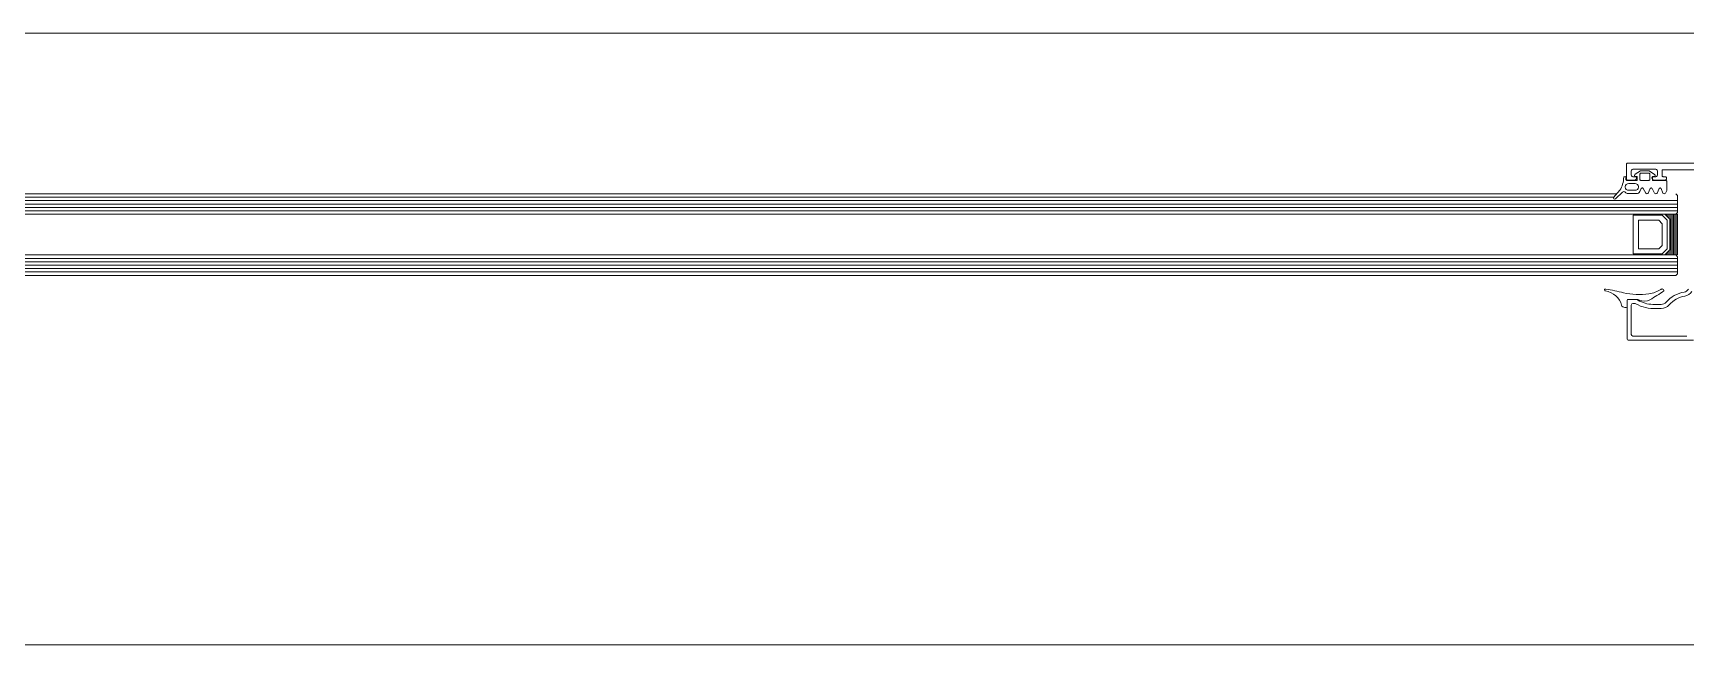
# Model space of a CAD drawing. Header units: centimetres. Extents: x 118932 to 154602, y -32682 to -23521.
# Drawn here: x 128126.75 to 128175.36, y -26921.59 to -26903.59 of the extents above; entities that cross this region are included whole.
import ezdxf

# ---------------------------------------------------------------- set-up
doc = ezdxf.new("R2010")
doc.units = ezdxf.units.CM
doc.header["$LTSCALE"] = 50
doc.header["$MEASUREMENT"] = 0
for name, color, linetype, lineweight, true_color in [('GEN_02_TF_Pencere', 7, 'Continuous', 9, 0x6093ac), ('GEN_05_ML_Alçıpan_giydirme', 7, 'Continuous', 18, 0x7ebab5), ('GEN_05_ML_Mermer', 7, 'Continuous', 9, 0x9d8692)]:
    doc.layers.add(name, color=color, linetype=linetype, lineweight=lineweight, true_color=true_color)

# ---------------------------------------------------------------- blocks, each defined once
blk = doc.blocks.new('P7_')
at = {"layer": 'GEN_02_TF_Pencere', "extrusion": (0, 0, -1)}
for p, q in [((163469.897, -16165.98, 0), (163470.061, -16165.876, 0)), ((163469.961, -16166.044, 0), (163469.921, -16166.044, 0)), ((163469.96, -16166.158, 0), (163469.961, -16166.044, 0)), ((163470.041, -16165.973, 0), (163470.04, -16166.132, 0)), ((163470.061, -16165.876, 0), (163470.311, -16165.877, 0)), ((163470.301, -16165.947, 0), (163470.071, -16165.947, 0)), ((163470.311, -16165.877, 0), (163470.474, -16165.981, 0)), ((163470.33, -16166.132, 0), (163470.331, -16165.974, 0)), ((163470.411, -16166.044, 0), (163470.41, -16166.159, 0)), ((163470.451, -16166.044, 0), (163470.411, -16166.044, 0)), ((163469.268, -16166.661, 0), (163469.446, -16166.445, 0)), ((163469.532, -16166.501, 0), (163469.32, -16166.7, 0)), ((163469.61, -16166.342, 0), (163469.61, -16166.361, 0)), ((163469.63, -16166.071, 0), (163469.63, -16166.132, 0)), ((163469.66, -16166.158, 0), (163469.96, -16166.158, 0)), ((163469.896, -16166.254, 0), (163469.71, -16166.254, 0)), ((163469.71, -16166.449, 0), (163469.896, -16166.449, 0)), ((163469.996, -16166.361, 0), (163469.996, -16166.342, 0)), ((163469.996, -16166.361, 0), (163469.996, -16166.361, 0)), ((163470.077, -16166.396, 0), (163470.038, -16166.489, 0)), ((163470.038, -16166.489, 0), (163470.038, -16166.489, 0)), ((163470.049, -16166.151, 0), (163470.049, -16166.151, 0)), ((163470.07, -16166.159, 0), (163470.3, -16166.159, 0)), ((163470.21, -16166.533, 0), (163470.132, -16166.393, 0)), ((163470.341, -16166.396, 0), (163470.286, -16166.53, 0)), ((163470.474, -16166.533, 0), (163470.396, -16166.393, 0)), ((163470.41, -16166.159, 0), (163470.805, -16166.159, 0)), ((163470.605, -16166.397, 0), (163470.55, -16166.53, 0)), ((163470.717, -16166.53, 0), (163470.662, -16166.397, 0)), ((163470.824, -16166.476, 0), (163470.792, -16166.533, 0)), ((163470.835, -16166.186, 0), (163470.835, -16166.437, 0)), ((163469.944, -16166.547, 0), (163469.69, -16166.547, 0)), ((163470.693, -16169.353, 0), (163470.681, -16169.355, 0)), ((163469.597, -16169.894, 0), (163469.635, -16169.894, 0)), ((163469.635, -16169.894, 0), (163469.635, -16169.894, 0)), ((163469.665, -16169.869, 0), (163469.665, -16169.684, 0)), ((163469.695, -16169.659, 0), (163469.956, -16169.659, 0)), ((163470.006, -16169.67, 0), (163470.025, -16169.679, 0))]:
    blk.add_line(p, q, dxfattribs=at)
at = {"layer": 'GEN_02_TF_Pencere'}
for p, q in [((163389.715, -16166.653, 0), (163469.274, -16166.653, 0)), ((163389.715, -16166.753, 0), (163471.145, -16166.753, 0)), ((163389.715, -16166.853, 0), (163471.145, -16166.853, 0)), ((163389.715, -16166.953, 0), (163471.145, -16166.953, 0)), ((163389.765, -16166.553, 0), (163469.357, -16166.553, 0)), ((163471.145, -16166.603, 0), (163471.095, -16166.553, 0)), ((163471.145, -16167.103, 0), (163471.145, -16166.603, 0)), ((163389.715, -16167.053, 0), (163471.145, -16167.053, 0)), ((163389.715, -16167.153, 0), (163470.77, -16167.153, 0)), ((163470.695, -16167.183, 0), (163469.845, -16167.183, 0)), ((163469.845, -16167.183, 0), (163469.845, -16168.323, 0)), ((163470.595, -16167.333, 0), (163469.995, -16167.333, 0)), ((163469.995, -16167.333, 0), (163469.995, -16168.173, 0)), ((163470.695, -16167.433, 0), (163470.595, -16167.333, 0)), ((163470.845, -16167.333, 0), (163470.695, -16167.183, 0)), ((163470.695, -16168.073, 0), (163470.695, -16167.433, 0)), ((163470.92, -16167.303, 0), (163470.77, -16167.153, 0)), ((163470.77, -16167.153, 0), (163471.145, -16167.153, 0)), ((163470.785, -16167.168, 0), (163470.785, -16167.153, 0)), ((163470.825, -16167.208, 0), (163470.825, -16167.153, 0)), ((163470.845, -16168.173, 0), (163470.845, -16167.333, 0)), ((163470.865, -16167.248, 0), (163470.865, -16167.153, 0)), ((163470.905, -16167.288, 0), (163470.905, -16167.153, 0)), ((163470.92, -16168.203, 0), (163470.92, -16167.303, 0)), ((163470.945, -16168.353, 0), (163470.945, -16167.153, 0)), ((163470.985, -16168.353, 0), (163470.985, -16167.153, 0)), ((163471.025, -16168.353, 0), (163471.025, -16167.153, 0)), ((163471.065, -16168.353, 0), (163471.065, -16167.153, 0)), ((163471.095, -16167.153, 0), (163471.145, -16167.103, 0)), ((163471.105, -16168.353, 0), (163471.105, -16167.153, 0)), ((163471.145, -16167.153, 0), (163471.145, -16168.353, 0)), ((163471.145, -16168.353, 0), (163471.145, -16167.153, 0)), ((163389.715, -16168.353, 0), (163470.77, -16168.353, 0)), ((163389.715, -16168.453, 0), (163471.145, -16168.453, 0)), ((163469.845, -16168.323, 0), (163470.695, -16168.323, 0)), ((163469.995, -16168.173, 0), (163470.595, -16168.173, 0)), ((163470.595, -16168.173, 0), (163470.695, -16168.073, 0)), ((163470.695, -16168.323, 0), (163470.845, -16168.173, 0)), ((163470.77, -16168.353, 0), (163470.92, -16168.203, 0)), ((163471.145, -16168.353, 0), (163470.77, -16168.353, 0)), ((163470.785, -16168.353, 0), (163470.785, -16168.338, 0)), ((163470.825, -16168.353, 0), (163470.825, -16168.298, 0)), ((163470.865, -16168.353, 0), (163470.865, -16168.258, 0)), ((163470.905, -16168.353, 0), (163470.905, -16168.218, 0)), ((163471.145, -16168.403, 0), (163471.095, -16168.353, 0)), ((163471.145, -16168.353, 0), (163471.145, -16168.353, 0)), ((163471.145, -16168.903, 0), (163471.145, -16168.403, 0)), ((163389.715, -16168.553, 0), (163471.145, -16168.553, 0)), ((163389.715, -16168.653, 0), (163471.145, -16168.653, 0)), ((163389.715, -16168.753, 0), (163471.145, -16168.753, 0)), ((163389.715, -16168.853, 0), (163471.145, -16168.853, 0)), ((163389.765, -16168.953, 0), (163471.095, -16168.953, 0)), ((163471.095, -16168.953, 0), (163471.145, -16168.903, 0))]:
    blk.add_line(p, q, dxfattribs=at)
at = {"layer": 'GEN_02_TF_Pencere', "elevation": 0}
for points in [[(163479.615, -16165.651), (163469.675, -16165.651, 0.414214), (163469.645, -16165.681), (163469.645, -16166.121, 0.414214), (163469.675, -16166.151), (163469.875, -16166.151, 0.414214), (163469.945, -16166.081, 0.414214), (163469.915, -16166.051), (163469.835, -16166.051, -0.414214), (163469.785, -16166.001), (163469.785, -16165.881, -0.414214), (163469.835, -16165.831), (163470.505, -16165.831, -0.414214), (163470.555, -16165.881), (163470.555, -16166.001, -0.414214), (163470.505, -16166.051), (163470.425, -16166.051, 0.414214), (163470.395, -16166.081, 0.414214), (163470.465, -16166.151), (163470.775, -16166.151, 0.414214), (163470.825, -16166.101), (163470.825, -16166.081, 0.414214), (163470.795, -16166.051), (163470.725, -16166.051, -0.414214), (163470.695, -16166.021), (163470.695, -16165.851), (163472.115, -16165.851, -0.414214)], [(163471.425, -16170.739), (163469.835, -16170.739, -0.414213), (163469.785, -16170.689), (163469.785, -16169.829, -0.414213), (163469.835, -16169.779), (163469.887, -16169.779, -0.127549), (163469.921, -16169.788, 0.13898), (163470.516, -16169.928), (163470.664, -16169.928, 0.215322), (163470.904, -16169.819, -0.168624), (163471.361, -16169.561, 0.197358), (163471.566, -16169.43)], [(163471.468, -16169.361, -0.197358), (163471.34, -16169.443, 0.168624), (163470.814, -16169.74, -0.215322), (163470.664, -16169.808), (163470.418, -16169.808, -0.114883), (163469.981, -16169.684, 0.126996), (163469.884, -16169.659), (163469.695, -16169.659, 0.414213), (163469.665, -16169.689), (163469.665, -16170.829, 0.414213), (163469.695, -16170.859), (163469.695, -16170.859), (163471.615, -16170.859, 0.41421)]]:
    blk.add_lwpolyline(points, format="xyb", dxfattribs=at)
at = {"layer": 'GEN_02_TF_Pencere'}
for centre, major_axis, start_param, end_param in [((163469.6, -16166.071, 0), (-0.03, 0), 3.140437, 6.105223), ((163469.921, -16166.009, 0), (-0.04, 0), -0.948289, 1.56964), ((163470.071, -16165.973, 0), (-0.03, 0), 4.711233, 6.282031), ((163470.301, -16165.974, 0), (0.03, 0), -0.001157, 1.56964), ((163470.451, -16166.009, 0), (0.04, 0), 4.711234, 7.229163), ((163469.042, -16166.186, 0), (-0.5, 0), 2.512106, 2.949893), ((163469.566, -16166.534, 0), (-0.0509, 0), 3.745027, 5.454025), ((163465.275, -16165.541, 0), (-4.337, 0), 2.949895, 3.003759), ((163469.69, -16166.459, 0), (0.1, 0), 3.745027, 4.711234), ((163469.71, -16166.342, 0), (-0.1, 0), 4.711232, 6.28203), ((163469.71, -16166.361, 0), (0.1, 0), 3.140436, 4.711234), ((163469.66, -16166.132, 0), (-0.03, 0), -0.001157, 1.56964), ((163469.896, -16166.342, 0), (-0.1, 0), 3.140436, 4.711234), ((163469.896, -16166.361, 0), (-0.1, 0), 1.569641, 3.140438), ((163469.944, -16166.459, 0), (0.1, 0), 4.711235, 5.320589), ((163469.944, -16166.459, 0), (-0.1, 0), 2.178997, 2.788351), ((163470.07, -16166.132, 0), (0.03, 0), 3.140439, 3.925836), ((163470.07, -16166.132, 0), (0.03, 0), 3.925836, 4.711232), ((163470.105, -16166.405, 0), (-0.03, 0), 3.628945, 5.929947), ((163470.247, -16166.517, 0), (-0.0413, 0), 0.458705, 2.776142), ((163470.3, -16166.132, 0), (0.03, 0), 4.711232, 6.282029), ((163470.37, -16166.406, 0), (0.03, 0), 0.487351, 2.788352), ((163470.511, -16166.517, 0), (-0.0413, 0), 0.458704, 2.776141), ((163470.633, -16166.406, 0), (-0.03, 0), 3.490789, 5.931679), ((163470.755, -16166.517, 0), (0.0413, 0), 3.504733, 5.82217), ((163470.805, -16166.186, 0), (-0.03, 0), 3.140437, 4.711235), ((163470.735, -16166.437, 0), (-0.1, 0), 2.680578, 3.140437), ((163469.296, -16166.678, 0), (-0.0344, 0), -0.614619, 2.340265)]:
    blk.add_ellipse(centre, major_axis=major_axis, ratio=0.881548, start_param=start_param, end_param=end_param, dxfattribs=at)
at = {"layer": 'GEN_02_TF_Pencere', "extrusion": (0, 0, -1)}
for centre, major_axis, start_param, end_param in [((163469.029, -16169.38, 0), (0.03, 0), 3.142037, 4.994419), ((163469.029, -16169.38, 0), (-0.03, 0), -1.226961, -0.000036), ((163468.871, -16169.926, 0), (-0.64, 0), 1.805526, 2.955356), ((163467.217, -16176.63, 0), (-8.856, 0), 1.777943, 1.838474), ((163470.144, -16168.768, 0), (0.88, 0), 0.944914, 1.386057), ((163468.398, -16167.177, 0), (-3.543, 0), 3.990064, 4.134382), ((163470.691, -16169.386, 0), (-0.0382, 0), 0.629084, 1.300082), ((163470.693, -16169.395, 0), (0.05, 0), -1.570583, 0.325144), ((163469.597, -16169.81, 0), (0.1, 0), 1.570967, 2.940044), ((163470.01, -16168.218, 0), (1.549, 0), 1.378609, 1.866448), ((163469.635, -16169.869, 0), (-0.03, 0), 3.141594, 4.712388), ((163469.695, -16169.684, 0), (-0.03, 0), 0.000001, 1.570795), ((163469.956, -16169.743, 0), (-0.1, 0), 1.57081, 2.088079), ((163470.169, -16169.472, 0), (0.286, 0), 0.956763, 2.099792)]:
    blk.add_ellipse(centre, major_axis=major_axis, ratio=0.839387, start_param=start_param, end_param=end_param, dxfattribs=at)
at = {"layer": 'GEN_05_ML_Mermer', "elevation": 0}
blk.add_lwpolyline([(163483.715, -16179.824), (163288.715, -16179.824), (163288.715, -16161.825), (163483.715, -16161.825)], close=True, dxfattribs=at)
blk = doc.blocks.new('DOGRAMA LEVEL -1 D BLOK')
at = {"layer": 'GEN_05_ML_Alçıpan_giydirme', "color": 1}
blk.add_blockref('P7_', (-163108.603, 16333.258, 0), dxfattribs=at)

msp = doc.modelspace()

# ---------------------------------------------------------------- block references
msp.add_blockref('DOGRAMA LEVEL -1 D BLOK', (127812.567, -27075.021, 0))

doc.saveas('drawing.dxf')
